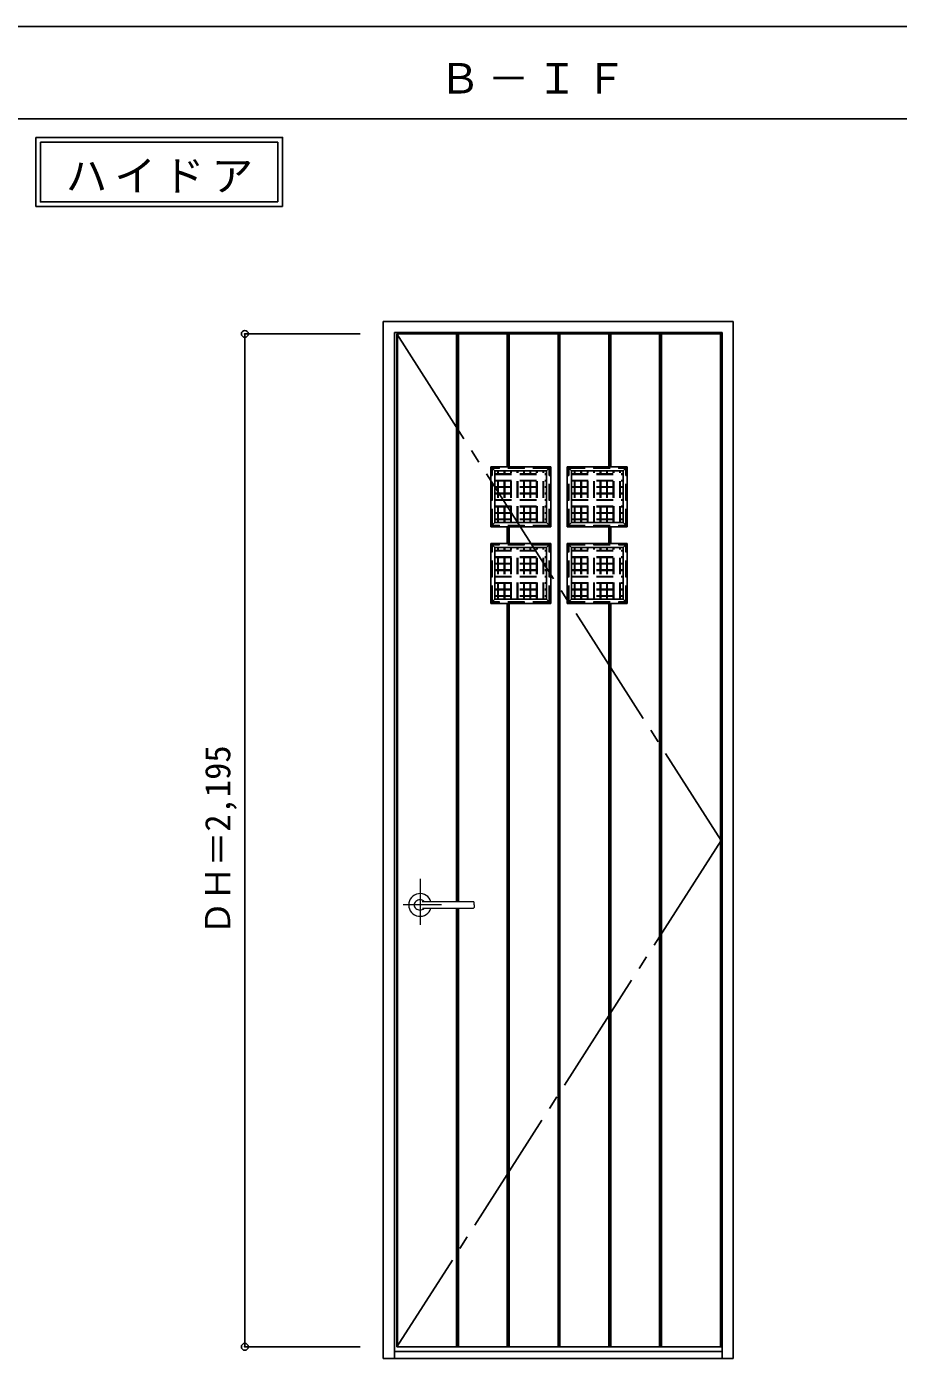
# Model space of a CAD drawing. Units: millimetres, scale not verified. Extents: x -6000 to 5700, y -4307 to 4175.
# Drawn here: x -1007 to 881, y -2701 to 184 of the extents above; entities that cross this region are included whole.
import ezdxf
from ezdxf.enums import TextEntityAlignment as Align

# ---------------------------------------------------------------- set-up
doc = ezdxf.new("R2010")
doc.units = ezdxf.units.MM
doc.header["$LTSCALE"] = 30
doc.header["$PDMODE"] = 32
doc.header["$PDSIZE"] = 15
for name, pattern in [('CHAIN1', [8, 5, -1, 1, -1]), ('CHAIN2', [12, 9, -1, 1, -1]), ('DASHED1', [1.8, 1.2, -0.6])]:
    doc.linetypes.add(name, pattern=pattern)
for name, color, linetype in [('0-2_扉', 3, 'Continuous'), ('0-3_仕上げ', 7, 'Continuous'), ('0-4_枠', 3, 'Continuous'), ('0-7', 7, 'CHAIN2'), ('0-A_文字', 7, 'Continuous'), ('0-B_寸法', 7, 'Continuous'), ('0-C_ハッチ', 4, 'DASHED1'), ('F-1_枠', 6, 'Continuous')]:
    doc.layers.add(name, color=color, linetype=linetype)
doc.layers.add('0-5_レバー', color=7, linetype='Continuous', lineweight=18)
doc.styles.add('ＭＳ ゴシック', font='')
doc.styles.get('ＭＳ ゴシック').set_extended_font_data('MS Gothic')

msp = doc.modelspace()

# ---------------------------------------------------------------- linework, layer by layer
at = {"layer": '0-2_扉'}
for p, q in [((-205.2, -481.25), (497.8, -481.25)), ((-205.2, -2676.25), (-205.2, -481.25)), ((497.8, -2676.25), (497.8, -481.25)), ((-205.2, -2676.25), (497.8, -2676.25))]:
    msp.add_line(p, q, dxfattribs=at)
at = {"layer": '0-3_仕上げ'}
for p, q in [((-205.2, -481.25), (497.8, -481.25)), ((-205.2, -2676.25), (-205.2, -481.25)), ((-203.2, -2676.25), (-203.2, -481.25)), ((-75.7, -1711.75), (-75.7, -481.25)), ((-73.7, -1711.75), (-73.7, -481.25)), ((-71.7, -1711.75), (-71.7, -481.25)), ((34.3, -769.25), (34.3, -481.25)), ((36.3, -769.25), (36.3, -481.25)), ((38.3, -769.25), (38.3, -481.25)), ((144.3, -2676.25), (144.3, -481.25)), ((146.3, -2676.25), (146.3, -481.25)), ((148.3, -2676.25), (148.3, -481.25)), ((254.3, -769.25), (254.3, -481.25)), ((256.3, -769.25), (256.3, -481.25)), ((258.3, -769.25), (258.3, -481.25)), ((364.3, -2676.25), (364.3, -481.25)), ((366.3, -2676.25), (366.3, -481.25)), ((368.3, -2676.25), (368.3, -481.25)), ((495.8, -619.75), (495.8, -481.25)), ((495.8, -2544.75), (495.8, -481.25)), ((497.8, -2676.25), (497.8, -481.25)), ((128.3, -769.25), (-1.7, -769.25)), ((-1.7, -899.25), (-1.7, -769.25)), ((-1.7, -769.25), (7.3, -778.25)), ((119.3, -778.25), (7.3, -778.25)), ((7.3, -890.25), (7.3, -778.25)), ((119.3, -778.25), (128.3, -769.25)), ((119.3, -890.25), (119.3, -778.25)), ((128.3, -899.25), (128.3, -769.25)), ((164.3, -769.25), (294.3, -769.25)), ((164.3, -899.25), (164.3, -769.25)), ((173.3, -778.25), (164.3, -769.25)), ((173.3, -778.25), (285.3, -778.25)), ((173.3, -890.25), (173.3, -778.25)), ((294.3, -769.25), (285.3, -778.25)), ((285.3, -890.25), (285.3, -778.25)), ((294.3, -899.25), (294.3, -769.25)), ((119.3, -890.25), (128.3, -899.25)), ((173.3, -890.25), (164.3, -899.25)), ((128.3, -899.25), (-1.7, -899.25)), ((34.3, -935.25), (34.3, -899.25)), ((36.3, -935.25), (36.3, -899.25)), ((38.3, -935.25), (38.3, -899.25)), ((164.3, -899.25), (294.3, -899.25)), ((254.3, -935.25), (254.3, -899.25)), ((256.3, -935.25), (256.3, -899.25)), ((258.3, -935.25), (258.3, -899.25)), ((128.3, -935.25), (-1.7, -935.25)), ((-1.7, -1065.25), (-1.7, -935.25)), ((-1.7, -935.25), (7.3, -944.25)), ((119.3, -944.25), (7.3, -944.25)), ((7.3, -1056.25), (7.3, -944.25)), ((119.3, -944.25), (128.3, -935.25)), ((119.3, -1056.25), (119.3, -944.25)), ((128.3, -1065.25), (128.3, -935.25)), ((164.3, -935.25), (294.3, -935.25)), ((164.3, -1065.25), (164.3, -935.25)), ((173.3, -944.25), (164.3, -935.25)), ((173.3, -944.25), (285.3, -944.25)), ((173.3, -1056.25), (173.3, -944.25)), ((294.3, -935.25), (285.3, -944.25)), ((285.3, -1056.25), (285.3, -944.25)), ((294.3, -1065.25), (294.3, -935.25)), ((128.3, -1065.25), (-1.7, -1065.25)), ((34.3, -2676.25), (34.3, -1065.25)), ((36.3, -2676.25), (36.3, -1065.25)), ((38.3, -2676.25), (38.3, -1065.25)), ((119.3, -1056.25), (128.3, -1065.25)), ((173.3, -1056.25), (164.3, -1065.25)), ((164.3, -1065.25), (294.3, -1065.25)), ((254.3, -2676.25), (254.3, -1065.25)), ((256.3, -2676.25), (256.3, -1065.25)), ((258.3, -2676.25), (258.3, -1065.25)), ((-75.7, -2676.25), (-75.7, -1725.75)), ((-73.7, -2676.25), (-73.7, -1725.75)), ((-71.7, -2676.25), (-71.7, -1725.75)), ((495.8, -2676.25), (495.8, -2544.75)), ((-205.2, -2676.25), (497.8, -2676.25))]:
    msp.add_line(p, q, dxfattribs=at)
at = {"layer": '0-3_仕上げ', "linetype": 'DASHED1'}
for p, q in [((126.3, -771.25), (0.3, -771.25)), ((126.3, -897.25), (126.3, -771.25)), ((166.3, -771.25), (292.3, -771.25)), ((166.3, -897.25), (166.3, -771.25)), ((126.3, -937.25), (0.3, -937.25)), ((126.3, -1063.25), (126.3, -937.25)), ((166.3, -937.25), (292.3, -937.25)), ((166.3, -1063.25), (166.3, -937.25))]:
    msp.add_line(p, q, dxfattribs=at)
at = {"layer": '0-3_仕上げ', "color": 6, "linetype": 'DASHED1'}
for p, q in [((125.3, -772.25), (1.3, -772.25)), ((1.3, -896.25), (1.3, -772.25)), ((125.3, -896.25), (125.3, -772.25)), ((167.3, -772.25), (291.3, -772.25)), ((167.3, -896.25), (167.3, -772.25)), ((291.3, -896.25), (291.3, -772.25)), ((125.3, -896.25), (1.3, -896.25)), ((167.3, -896.25), (291.3, -896.25)), ((125.3, -938.25), (1.3, -938.25)), ((1.3, -1062.25), (1.3, -938.25)), ((125.3, -1062.25), (125.3, -938.25)), ((167.3, -938.25), (291.3, -938.25)), ((167.3, -1062.25), (167.3, -938.25)), ((291.3, -1062.25), (291.3, -938.25)), ((125.3, -1062.25), (1.3, -1062.25)), ((167.3, -1062.25), (291.3, -1062.25))]:
    msp.add_line(p, q, dxfattribs=at)
at = {"layer": '0-3_仕上げ', "linetype": 'DASHED1'}
for points in [[(126.3, -897.25), (0.3, -897.25), (0.3, -771.25)], [(166.3, -897.25), (292.3, -897.25), (292.3, -771.25)], [(126.3, -1063.25), (0.3, -1063.25), (0.3, -937.25)], [(166.3, -1063.25), (292.3, -1063.25), (292.3, -937.25)]]:
    msp.add_lwpolyline(points, dxfattribs=at)
at = {"layer": '0-3_仕上げ'}
for points in [[(119.3, -890.25), (7.3, -890.25), (-1.7, -899.25)], [(173.3, -890.25), (285.3, -890.25), (294.3, -899.25)], [(119.3, -1056.25), (7.3, -1056.25), (-1.7, -1065.25)], [(173.3, -1056.25), (285.3, -1056.25), (294.3, -1065.25)]]:
    msp.add_lwpolyline(points, dxfattribs=at)
at = {"layer": '0-4_枠'}
for p, q in [((-234.2, -454.25), (523.8, -454.25)), ((-234.2, -2701.25), (-234.2, -454.25)), ((523.8, -2701.25), (523.8, -454.25)), ((-210.2, -478.25), (499.8, -478.25)), ((-210.2, -2701.25), (-210.2, -478.25)), ((499.8, -2701.25), (499.8, -478.25)), ((-234.2, -2701.25), (523.8, -2701.25)), ((-210.2, -2686.25), (499.8, -2686.25))]:
    msp.add_line(p, q, dxfattribs=at)
at = {"layer": '0-5_レバー', "color": 4, "linetype": 'CHAIN1'}
for p, q in [((-154.7, -1662.29), (-154.7, -1762.14)), ((-107.9, -1718.75), (-190.92, -1718.75))]:
    msp.add_line(p, q, dxfattribs=at)
at = {"layer": '0-5_レバー'}
for q in [(-37.7, -1713.26), (-37.7, -1724.25)]:
    msp.add_line((-37.7, -1718.75), q, dxfattribs=at)
for points in [[(-144.74, -1711.76), (-145.51, -1710.97), (-147.48, -1709.6), (-149.73, -1708.59), (-152.16, -1707.96), (-154.7, -1707.75), (-157.24, -1707.96), (-159.67, -1708.59), (-161.92, -1709.6), (-163.89, -1710.97), (-165.51, -1712.64), (-166.71, -1714.54), (-167.45, -1716.6), (-167.7, -1718.75), (-167.45, -1720.9), (-166.71, -1722.96), (-165.51, -1724.86), (-163.89, -1726.53), (-161.92, -1727.9), (-159.67, -1728.91), (-157.24, -1729.54), (-154.7, -1729.75), (-152.16, -1729.54), (-149.73, -1728.91), (-147.48, -1727.9), (-145.51, -1726.53), (-144.74, -1725.74)], [(-39.2, -1711.75), (-48.93, -1711.75), (-59.11, -1711.75), (-68.71, -1711.75), (-77.7, -1711.75), (-86.11, -1711.75), (-93.92, -1711.75), (-100.74, -1711.75), (-107.04, -1711.75), (-112.8, -1711.75), (-118.05, -1711.75), (-122.84, -1711.75), (-127.5, -1711.75), (-131.7, -1711.75), (-135.45, -1711.75), (-137.45, -1711.75), (-139.3, -1711.75), (-141.31, -1711.76), (-143.72, -1711.76), (-145.21, -1711.76), (-146.75, -1711.76), (-148.27, -1711.76), (-149.37, -1711.76), (-149.83, -1711.76), (-149.83, -1711.77)], [(-149.68, -1725.74), (-149.55, -1725.74), (-149.11, -1725.74), (-148.39, -1725.74), (-147.37, -1725.74), (-146.11, -1725.74), (-144.76, -1725.74), (-141.9, -1725.74), (-138.92, -1725.75), (-135.9, -1725.75), (-132.86, -1725.75), (-129.79, -1725.75), (-126.71, -1725.75), (-122.71, -1725.75), (-118.3, -1725.75), (-113.33, -1725.75), (-107.8, -1725.75), (-101.71, -1725.75), (-95.06, -1725.75), (-87.85, -1725.75), (-79.26, -1725.75), (-70, -1725.75), (-60.06, -1725.75), (-49.45, -1725.75), (-39.2, -1725.75)], [(-39.2, -1711.75), (-48.28, -1711.75), (-48.68, -1711.75)]]:
    msp.add_lwpolyline(points, dxfattribs=at)
for centre, radius, start, end in [((-154.7, -1718.75), 24.55, 16.59952, 343.36736), ((-39.2, -1713.25), 1.5, 0.00847, 89.9163), ((-39.2, -1713.25), 1.5, 360, 90.17419), ((-39.2, -1724.25), 1.5, 270.16419, 0), ((-39.2, -1724.25), 1.5, 269.91059, 359.99153)]:
    msp.add_arc(centre, radius, start, end, dxfattribs=at)
at = {"layer": '0-7'}
for p, q in [((-205.2, -481.25), (497.8, -1578.75)), ((497.8, -1578.75), (-205.2, -2676.25))]:
    msp.add_line(p, q, dxfattribs=at)
at = {"layer": '0-A_文字'}
for p, q in [((-986.8, -55.5), (-986.8, -205.5)), ((-976.8, -65.5), (-462.47, -65.5)), ((-462.47, -65.5), (-462.47, -195.5)), ((-986.8, -205.5), (-452.47, -205.5))]:
    msp.add_line(p, q, dxfattribs=at)
for points in [[(-986.8, -55.5), (-452.47, -55.5), (-452.47, -205.5)], [(-976.8, -65.5), (-976.8, -195.5), (-462.47, -195.5)]]:
    msp.add_lwpolyline(points, dxfattribs=at)
at = {"layer": '0-B_寸法', "color": 4}
for p, q in [((-534.2, -481.25), (-284.2, -481.25)), ((-534.2, -481.25), (-534.2, -2676.25)), ((-534.2, -2676.25), (-284.2, -2676.25))]:
    msp.add_line(p, q, dxfattribs=at)
at = {"layer": '0-B_寸法'}
for p in [(-534.2, -481.25), (-534.2, -2676.25)]:
    msp.add_point(p, dxfattribs=at)
at = {"layer": '0-C_ハッチ'}
for p, q in [((13.8, -890.25), (13.8, -778.25)), ((14.8, -890.25), (14.8, -778.25)), ((27.8, -890.25), (27.8, -778.25)), ((28.8, -890.25), (28.8, -778.25)), ((41.8, -890.25), (41.8, -778.25)), ((42.8, -890.25), (42.8, -778.25)), ((55.8, -890.25), (55.8, -778.25)), ((56.8, -890.25), (56.8, -778.25)), ((69.8, -890.25), (69.8, -778.25)), ((70.8, -890.25), (70.8, -778.25)), ((83.8, -890.25), (83.8, -778.25)), ((84.8, -890.25), (84.8, -778.25)), ((97.8, -890.25), (97.8, -778.25)), ((98.8, -890.25), (98.8, -778.25)), ((111.8, -890.25), (111.8, -778.25)), ((112.8, -890.25), (112.8, -778.25)), ((179.8, -890.25), (179.8, -778.25)), ((180.8, -890.25), (180.8, -778.25)), ((193.8, -890.25), (193.8, -778.25)), ((194.8, -890.25), (194.8, -778.25)), ((207.8, -890.25), (207.8, -778.25)), ((208.8, -890.25), (208.8, -778.25)), ((221.8, -890.25), (221.8, -778.25)), ((222.8, -890.25), (222.8, -778.25)), ((235.8, -890.25), (235.8, -778.25)), ((236.8, -890.25), (236.8, -778.25)), ((249.8, -890.25), (249.8, -778.25)), ((250.8, -890.25), (250.8, -778.25)), ((263.8, -890.25), (263.8, -778.25)), ((264.8, -890.25), (264.8, -778.25)), ((277.8, -890.25), (277.8, -778.25)), ((278.8, -890.25), (278.8, -778.25)), ((7.3, -784.75), (119.3, -784.75)), ((7.3, -785.75), (119.3, -785.75)), ((7.3, -798.75), (119.3, -798.75)), ((7.3, -799.75), (119.3, -799.75)), ((173.3, -784.75), (285.3, -784.75)), ((173.3, -785.75), (285.3, -785.75)), ((173.3, -798.75), (285.3, -798.75)), ((173.3, -799.75), (285.3, -799.75)), ((7.3, -812.75), (119.3, -812.75)), ((7.3, -813.75), (119.3, -813.75)), ((7.3, -826.75), (119.3, -826.75)), ((7.3, -827.75), (119.3, -827.75)), ((173.3, -812.75), (285.3, -812.75)), ((173.3, -813.75), (285.3, -813.75)), ((173.3, -826.75), (285.3, -826.75)), ((173.3, -827.75), (285.3, -827.75)), ((7.3, -840.75), (119.3, -840.75)), ((7.3, -841.75), (119.3, -841.75)), ((7.3, -854.75), (119.3, -854.75)), ((7.3, -855.75), (119.3, -855.75)), ((173.3, -840.75), (285.3, -840.75)), ((173.3, -841.75), (285.3, -841.75)), ((173.3, -854.75), (285.3, -854.75)), ((173.3, -855.75), (285.3, -855.75)), ((7.3, -868.75), (119.3, -868.75)), ((7.3, -869.75), (119.3, -869.75)), ((7.3, -882.75), (119.3, -882.75)), ((7.3, -883.75), (119.3, -883.75)), ((173.3, -868.75), (285.3, -868.75)), ((173.3, -869.75), (285.3, -869.75)), ((173.3, -882.75), (285.3, -882.75)), ((173.3, -883.75), (285.3, -883.75)), ((7.3, -950.75), (119.3, -950.75)), ((7.3, -951.75), (119.3, -951.75)), ((13.8, -1056.25), (13.8, -944.25)), ((14.8, -1056.25), (14.8, -944.25)), ((27.8, -1056.25), (27.8, -944.25)), ((28.8, -1056.25), (28.8, -944.25)), ((41.8, -1056.25), (41.8, -944.25)), ((42.8, -1056.25), (42.8, -944.25)), ((55.8, -1056.25), (55.8, -944.25)), ((56.8, -1056.25), (56.8, -944.25)), ((69.8, -1056.25), (69.8, -944.25)), ((70.8, -1056.25), (70.8, -944.25)), ((83.8, -1056.25), (83.8, -944.25)), ((84.8, -1056.25), (84.8, -944.25)), ((97.8, -1056.25), (97.8, -944.25)), ((98.8, -1056.25), (98.8, -944.25)), ((111.8, -1056.25), (111.8, -944.25)), ((112.8, -1056.25), (112.8, -944.25)), ((173.3, -950.75), (285.3, -950.75)), ((173.3, -951.75), (285.3, -951.75)), ((179.8, -1056.25), (179.8, -944.25)), ((180.8, -1056.25), (180.8, -944.25)), ((193.8, -1056.25), (193.8, -944.25)), ((194.8, -1056.25), (194.8, -944.25)), ((207.8, -1056.25), (207.8, -944.25)), ((208.8, -1056.25), (208.8, -944.25)), ((221.8, -1056.25), (221.8, -944.25)), ((222.8, -1056.25), (222.8, -944.25)), ((235.8, -1056.25), (235.8, -944.25)), ((236.8, -1056.25), (236.8, -944.25)), ((249.8, -1056.25), (249.8, -944.25)), ((250.8, -1056.25), (250.8, -944.25)), ((263.8, -1056.25), (263.8, -944.25)), ((264.8, -1056.25), (264.8, -944.25)), ((277.8, -1056.25), (277.8, -944.25)), ((278.8, -1056.25), (278.8, -944.25)), ((7.3, -964.75), (119.3, -964.75)), ((7.3, -965.75), (119.3, -965.75)), ((7.3, -978.75), (119.3, -978.75)), ((7.3, -979.75), (119.3, -979.75)), ((173.3, -964.75), (285.3, -964.75)), ((173.3, -965.75), (285.3, -965.75)), ((173.3, -978.75), (285.3, -978.75)), ((173.3, -979.75), (285.3, -979.75)), ((7.3, -992.75), (119.3, -992.75)), ((7.3, -993.75), (119.3, -993.75)), ((7.3, -1006.75), (119.3, -1006.75)), ((7.3, -1007.75), (119.3, -1007.75)), ((173.3, -992.75), (285.3, -992.75)), ((173.3, -993.75), (285.3, -993.75)), ((173.3, -1006.75), (285.3, -1006.75)), ((173.3, -1007.75), (285.3, -1007.75)), ((7.3, -1020.75), (119.3, -1020.75)), ((7.3, -1021.75), (119.3, -1021.75)), ((7.3, -1034.75), (119.3, -1034.75)), ((7.3, -1035.75), (119.3, -1035.75)), ((173.3, -1020.75), (285.3, -1020.75)), ((173.3, -1021.75), (285.3, -1021.75)), ((173.3, -1034.75), (285.3, -1034.75)), ((173.3, -1035.75), (285.3, -1035.75)), ((7.3, -1048.75), (119.3, -1048.75)), ((7.3, -1049.75), (119.3, -1049.75)), ((173.3, -1048.75), (285.3, -1048.75)), ((173.3, -1049.75), (285.3, -1049.75))]:
    msp.add_line(p, q, dxfattribs=at)
at = {"layer": 'F-1_枠'}
for p, q in [((-6000, 184.5), (5700, 184.5)), ((-6000, -15.5), (5700, -15.5))]:
    msp.add_line(p, q, dxfattribs=at)

# ---------------------------------------------------------------- texts
at = {"layer": '0-A_文字', "char_height": 65.98, "attachment_point": 7, "style": 'ＭＳ ゴシック'}
for s, insert in [('\\T1.17;Ｂ－ＩＦ', (-113.5, 39.5)), ('\\T1.17;ハイドア', (-922.14, -175.5))]:
    msp.add_mtext(s, dxfattribs=dict(at, insert=insert))
at = {"layer": '0-B_寸法', "style": 'ＭＳ ゴシック'}
msp.add_text('ＤＨ＝2,195', height=54.99, rotation=90, dxfattribs=at).set_placement((-549.2, -1785), align=Align.BOTTOM_LEFT)

doc.saveas('drawing.dxf')
